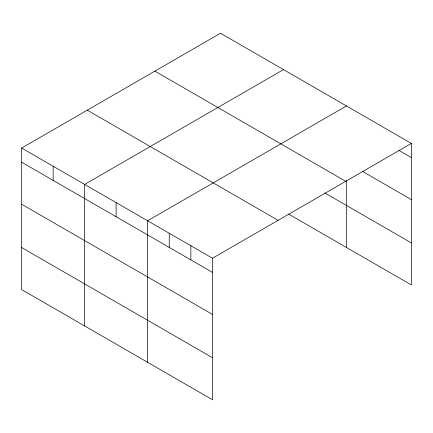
<?xml version="1.0" encoding="UTF-8"?>
<svg xmlns="http://www.w3.org/2000/svg" width="433" height="433" viewBox="0 0 433 433"><rect width="100%" height="100%" fill="white"/><g stroke="black" fill="none" stroke-linecap="round" stroke-linejoin="round"><path stroke-width="0.65" d="M411.35 143.42L212.484 258.236L212.484 399.756L21.65 289.58L21.65 148.059L220.516 33.244L411.35 143.42L411.35 284.941L288.741 214.151M283.491 69.605L84.624 184.42L84.624 325.935M346.465 105.961L147.599 220.776L147.599 362.297M399.074 150.473L411.35 157.558M362.248 171.246L411.35 199.597M154.89 71.136L345.723 181.313M324.891 192.988L411.35 242.902M87.277 110.171L278.11 220.348M21.65 148.059L212.484 258.236M21.65 162.196L212.484 272.373M21.65 204.235L212.484 314.412M21.65 247.541L212.484 357.718M346.465 180.507L346.465 247.481M190.856 245.749L190.856 259.887M169.227 233.263L169.227 247.4M116.114 202.595L116.114 216.733M53.14 166.24L53.14 180.377"/></g></svg>
